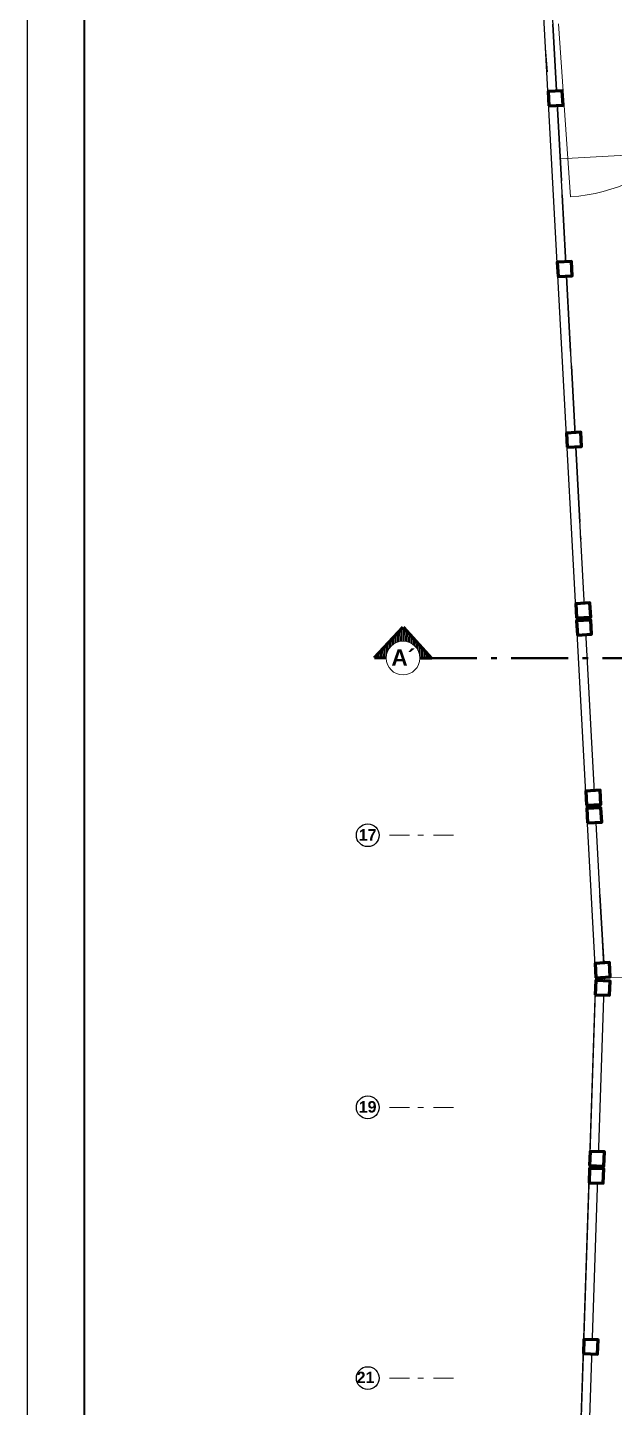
# Model space of a CAD drawing. Header units: millimetres. Extents: x 1 to 121, y 0 to 90.
# Drawn here: x 0.76 to 11.05, y 51.29 to 75.5 of the extents above; entities that cross this region are included whole.
import ezdxf
from ezdxf.enums import TextEntityAlignment as Align

# ---------------------------------------------------------------- set-up
doc = ezdxf.new("R2010")
doc.units = ezdxf.units.MM
doc.set_wipeout_variables(frame=1)
for name, pattern in [('1CORTE', [1.5, 1, -0.25, 0, -0.25]), ('ACAD_ISO04W100', [30, 24, -3, 0, -3]), ('Dot & Dashed', [0.670278, 0.352778, -0.176389, 0, -0.141111])]:
    doc.linetypes.add(name, pattern=pattern)
for name, color, linetype, lineweight in [('1', 7, 'Continuous', 5), ('AA. Proyeccion Corte', 10, '1CORTE', 50), ('BUZON', 152, 'Continuous', 35), ('COLUMNAS 50', 32, 'Continuous', 70), ('CORTE_EJE', 31, 'ACAD_ISO04W100', 80), ('Cotas varias El', 253, 'Continuous', 13), ('GRAFO 0 BLANCO', 7, 'Continuous', 0), ('GRAFO 3', 22, 'Continuous', 30), ('GRAFO 4', 7, 'Continuous', 30), ('Separador de bike pintado', 8, 'Continuous', 0), ('TEXTOS-SUBTITULO', 7, 'Continuous', 30)]:
    doc.layers.add(name, color=color, linetype=linetype, lineweight=lineweight)
doc.layers.add('JUNTAS - SUCUY', color=7, linetype='Continuous')
doc.layers.add('Mobiliario', color=7, linetype='Continuous', lineweight=0, true_color=0x7f7f7f)
doc.styles.add('GENERATED_STYLE_1', font='arialbd.ttf')
doc.styles.add('TURBO_BASS', font='swisseb.ttf')

# ---------------------------------------------------------------- blocks, each defined once
blk = doc.blocks.new('*U236')
at = {"lineweight": 40}
blk.add_wipeout([(0.026, 0.249), (0.275, 0.223), (0.249, -0.026), (0, 0)], dxfattribs=at).dxf.layer = 'JUNTAS - SUCUY'
at = {"layer": 'COLUMNAS 50'}
blk.add_lwpolyline([(0.026, 0.249), (0.275, 0.223), (0.249, -0.026), (0, 0)], close=True, dxfattribs=at)
blk = doc.blocks.new('*U233')
at = {"lineweight": 40}
blk.add_wipeout([(0.004, 0.25), (0.254, 0.246), (0.25, -0.004), (0, 0)], dxfattribs=at).dxf.layer = 'JUNTAS - SUCUY'
at = {"layer": 'COLUMNAS 50'}
blk.add_lwpolyline([(0.004, 0.25), (0.254, 0.246), (0.25, -0.004), (0, 0)], close=True, dxfattribs=at)

msp = doc.modelspace()

# ---------------------------------------------------------------- hatches: boundary and pattern name
at = {"layer": '1', "lineweight": 5}
h = msp.add_hatch(dxfattribs=at)
h.set_pattern_fill('_USER,_O', scale=0.02, angle=450, pattern_type=0)
h.set_pattern_definition([(90.373563, (158.457272, 8.07118), (0.019999575, 0.000130397), [])])
h.paths.add_polyline_path([(7.345, 64.733, -0.414214), (7.639, 64.435), (7.845, 64.433), (7.347, 64.978), (6.841, 64.44), (7.047, 64.438, -0.414214)])
h = msp.add_hatch(dxfattribs=at)
h.set_pattern_fill('_USER,_O', scale=0.02, angle=450, pattern_type=0)
h.set_pattern_definition([(90.373563, (158.457272, 8.07118), (0.019999575, 0.000130397), [])])
h.paths.add_polyline_path([(7.345, 64.733, -0.414214), (7.639, 64.435), (7.845, 64.433), (7.347, 64.978), (6.841, 64.44), (7.047, 64.438, -0.414214)])

# ---------------------------------------------------------------- linework, layer by layer
at = {"color": 7}
msp.add_lwpolyline([(0.76, 89.953), (120.76, 89.953), (120.76, -0.047), (0.76, -0.047), (0.76, 89.953)], dxfattribs=at)
at = {"color": 7, "lineweight": 40}
msp.add_lwpolyline([(1.76, 88.953), (119.76, 88.953), (119.76, 0.953), (1.76, 0.953)], close=True, dxfattribs=at)
at = {"layer": '1', "color": 7}
msp.add_circle((7.343, 64.438), 0.296, dxfattribs=at)
msp.add_circle((7.343, 64.438), 0.296, dxfattribs=at)
at = {"layer": 'AA. Proyeccion Corte', "color": 7}
for p, q in [((6.845, 64.435), (7.047, 64.435)), ((7.639, 64.435), (14.862, 64.435))]:
    msp.add_line(p, q, dxfattribs=at)
at = {"layer": 'BUZON'}
for points in [[(10.121, 72.813), (9.973, 75.559)], [(10.282, 69.817), (10.134, 72.563)], [(10.444, 66.822), (10.296, 69.568)], [(10.46, 66.522), (10.458, 66.572)], [(10.862, 59.088), (10.797, 60.281)], [(10.875, 58.825), (10.875, 58.832), (10.875, 58.838)]]:
    msp.add_lwpolyline(points, dxfattribs=at)
at = {"layer": 'CORTE_EJE', "color": 7, "linetype": 'ACAD_ISO04W100', "ltscale": 0.8}
msp.add_lwpolyline([(7.047, 64.438), (6.841, 64.44), (7.347, 64.978), (7.845, 64.433), (7.639, 64.435)], dxfattribs=at)
msp.add_lwpolyline([(7.047, 64.438), (6.841, 64.44), (7.347, 64.978), (7.845, 64.433), (7.639, 64.435)], dxfattribs=at)
at = {"layer": 'Cotas varias El', "linetype": 'Dot & Dashed'}
for p, q in [((8.23, 61.329), (6.925, 61.329)), ((8.23, 56.554), (6.925, 56.554)), ((8.23, 51.804), (6.925, 51.804))]:
    msp.add_line(p, q, dxfattribs=at)
at = {"layer": 'GRAFO 0 BLANCO', "color": 7}
for p, q in [((10.725, 58.754), (9.809, 75.725)), ((10.354, 47.573), (10.725, 58.754))]:
    msp.add_line(p, q, dxfattribs=at)
at = {"layer": 'GRAFO 3', "color": 7, "linetype": 'Continuous'}
for p, q in [((10.725, 58.83), (9.809, 75.801)), ((10.875, 58.832), (9.968, 75.642)), ((10.354, 47.649), (10.725, 58.83)), ((10.503, 47.64), (10.875, 58.832))]:
    msp.add_line(p, q, dxfattribs=at)
at = {"layer": 'GRAFO 4', "linetype": 'Continuous'}
for centre in [(6.725, 61.329), (6.725, 56.554), (6.725, 51.804)]:
    msp.add_circle(centre, 0.2, dxfattribs=at)
at = {"layer": 'Mobiliario', "linetype": 'Continuous', "lineweight": 0}
msp.add_line((9.877, 74.723), (9.838, 75.213), dxfattribs=at)
at = {"layer": 'Separador de bike pintado'}
msp.add_line((15.943, 73.514), (10.1, 73.198), dxfattribs=at)

# ---------------------------------------------------------------- texts
at = {"char_height": 0.2, "width": 8.425260489275389e-15, "attachment_point": 9, "rotation": 0, "style": 'GENERATED_STYLE_1'}
for s, insert in [('17', (6.878, 61.236)), ('19', (6.878, 56.461)), ('21', (6.841, 51.716))]:
    msp.add_mtext(s, dxfattribs=dict(at, insert=insert))
at = {"layer": 'TEXTOS-SUBTITULO', "style": 'TURBO_BASS'}
msp.add_text('A´', height=0.2831, rotation=360, dxfattribs=at).set_placement((7.348, 64.306), align=Align.CENTER)

# ---------------------------------------------------------------- next in the draw order: block references
at = {"layer": 'JUNTAS - SUCUY', "color": 2, "lineweight": 40, "xscale": -1, "rotation": 177.1002786268903}
for name, p in [('*U236', (9.886, 74.378)), ('*U236', (10.048, 71.382)), ('*U236', (10.209, 68.386)), ('*U236', (10.371, 65.391)), ('*U236', (10.549, 62.104)), ('*U236', (10.712, 59.08)), ('*U233', (10.624, 55.782)), ('*U233', (10.514, 52.484))]:
    msp.add_blockref(name, p, dxfattribs=at)

# ---------------------------------------------------------------- next in the draw order: linework, layer by layer
at = {"lineweight": 0}
msp.add_line((10.072, 75.564), (10.283, 72.529), dxfattribs=at)
msp.add_arc((10.072, 75.564), 3.042, 273.9659, 358.6111, dxfattribs=at)

# ---------------------------------------------------------------- next in the draw order: block references
at = {"layer": 'JUNTAS - SUCUY', "color": 2, "lineweight": 40, "xscale": -1, "rotation": 177.1002786268903}
for name, p in [('*U236', (10.387, 65.091)), ('*U236', (10.565, 61.796)), ('*U233', (10.724, 58.78)), ('*U233', (10.614, 55.482))]:
    msp.add_blockref(name, p, dxfattribs=at)

# ---------------------------------------------------------------- next in the draw order: linework, layer by layer
at = {"color": 251, "lineweight": 0, "true_color": 0x636466}
msp.add_line((16.881, 58.894), (10.875, 58.832), dxfattribs=at)

doc.saveas('drawing.dxf')
